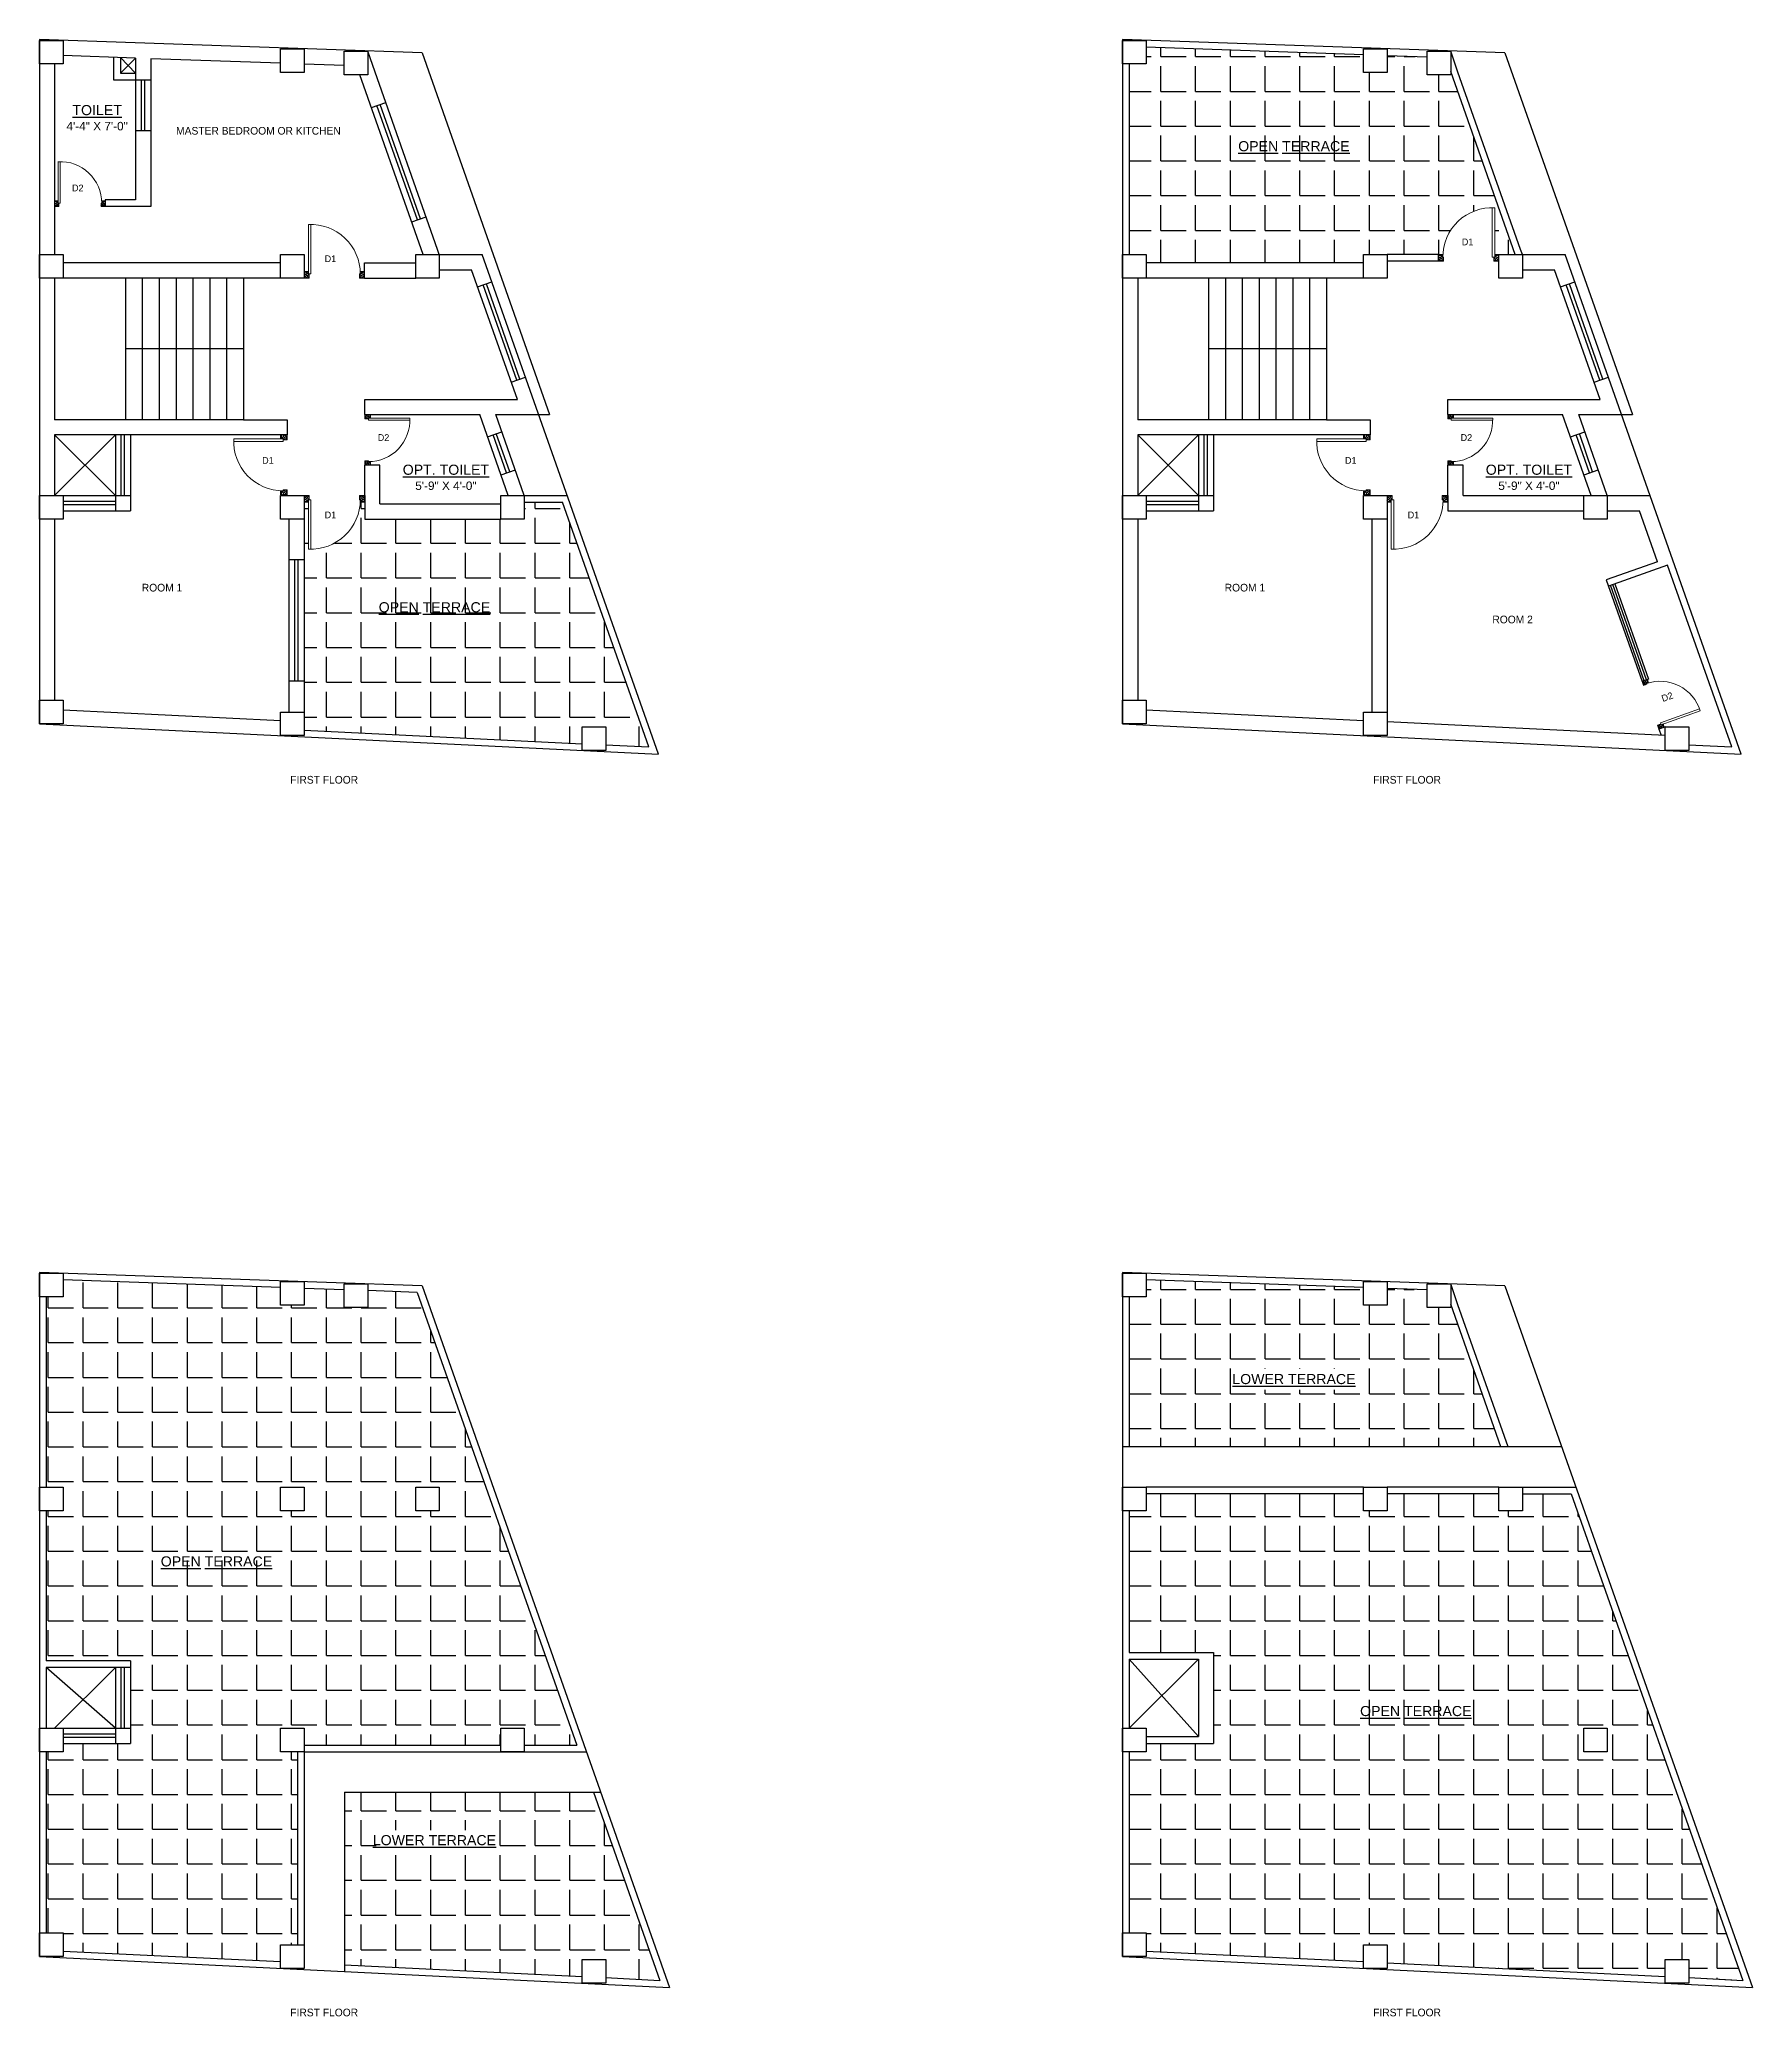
# Model space of a CAD drawing. Header units: inches. Extents: x -4105 to 11866, y -15821 to -3174.
# Drawn here: x 4780 to 5796, y -15580 to -14407 of the extents above; entities that cross this region are included whole.
import ezdxf

# ---------------------------------------------------------------- set-up
doc = ezdxf.new("R2010")
doc.units = ezdxf.units.IN
doc.header["$LTSCALE"] = 0.5
doc.header["$MEASUREMENT"] = 0
for name, color, linetype, lineweight in [('door', 202, 'Continuous', 5), ('Ele', 7, 'Continuous', 30), ('Toilet', 7, 'Continuous', 25), ('wall', 20, 'Continuous', 40)]:
    doc.layers.add(name, color=color, linetype=linetype, lineweight=lineweight)
doc.styles.add('arial', font='arial.ttf')
doc.styles.get("Standard").update_dxf_attribs({"font": 'arial.ttf'})
pattern_1 = [(0, (0, 0), (0, 20.625), [15, -5.625]), (90, (0, 0), (-20.625, 1e-15), [15, -5.625])]
pattern_2 = [(0, (0, -731.546), (0, 20.625), [15, -5.625]), (90, (0, -731.546), (-20.625, 1e-15), [15, -5.625])]

# ---------------------------------------------------------------- blocks, each defined once
blk = doc.blocks.new('A$C27B36B59')
at = {"layer": 'door'}
for p, q in [((0, 4), (0, 0)), ((2.5, 4), (0, 4)), ((0, 0), (3, 0)), ((2.5, 2.5), (2.5, 4)), ((3, 2.5), (2.5, 2.5)), ((3, 0), (3, 2.5))]:
    blk.add_line(p, q, dxfattribs=at)
for centre, radius, start, end in [((-1.4, -0.5), 4.75, 22.1411, 72.838), ((1.3, 2.1), 1.64, 45.138, 144.8948), ((2.2, 0.3), 2.49, 83.3149, 152.658), ((0.1, 0.4), 2.05, 349.4875, 93.6805), ((2, -0.5), 2.01, 58.7447, 166.495), ((-0.1, 0.3), 1.13, 343.542, 86.947), ((2.1, -0.4), 1.17, 38.2816, 160.1519)]:
    blk.add_arc(centre, radius, start, end, dxfattribs=at)
blk = doc.blocks.new('D2')
at = {"layer": 'door'}
for p, q in [((74474, 24047.6), (74474, 24018.1)), ((74474, 24047.6), (74475.5, 24047.6)), ((74475.5, 24047.6), (74475.5, 24018.1))]:
    blk.add_line(p, q, dxfattribs=at)
blk.add_arc((74474, 24047.6), 29.5, 180, 272.9146, dxfattribs=at)
at = {"layer": 'door', "xscale": -1, "rotation": 180}
blk.add_blockref('A$C27B36B59', (74442, 24050.1), dxfattribs=at)
at = {"layer": 'door', "rotation": 180}
blk.add_blockref('A$C27B36B59', (74478, 24050.1), dxfattribs=at)

msp = doc.modelspace()

# ---------------------------------------------------------------- hatches: boundary and pattern name
at = {"layer": 'Toilet'}
h = msp.add_hatch(dxfattribs=at)
h.set_pattern_fill('ANGLE', color=256, scale=75)
h.set_pattern_definition(pattern_1)
h.paths.add_polyline_path([(5617, -14425.6), (5617, -14427.6), (5603, -14427.6), (5603, -14417.1), (5579.3, -14416.3), (5579.3, -14426.3), (5565.3, -14426.3), (5565.3, -14415.8), (5436.3, -14411.2), (5436.3, -14421.2), (5426.3, -14421.2), (5426.3, -14534.3), (5436.3, -14534.3), (5436.3, -14539.3), (5565.3, -14539.3), (5565.3, -14534.3), (5579.3, -14534.3), (5609.7, -14534.3), (5612.2, -14534.3, -0.414217), (5643, -14506.5), (5643, -14534.3), (5645.5, -14534.3), (5645.5, -14534.3), (5655.3, -14534.3)])
h.paths.add_polyline_path([(5489.5, -14476.4), (5558.6, -14476.4), (5558.6, -14464.1), (5489.5, -14464.1)], flags=24)
h = msp.add_hatch(dxfattribs=at)
h.set_pattern_fill('ANGLE', color=256, scale=75)
h.set_pattern_definition(pattern_1)
h.paths.add_polyline_path([(5090.1, -14681.3), (5067.4, -14681.3), (5067.4, -14691.3), (5053.4, -14691.3), (4972.8, -14691.3), (4972.8, -14681.3, -0.157879), (4970.4, -14679.8), (4970.1, -14679.8, -0.429193), (4939.3, -14709.1), (4939.3, -14681.3), (4936.8, -14681.3), (4936.8, -14691.3), (4936.8, -14811.6), (4936.8, -14816.5), (5101.8, -14824.6), (5101.8, -14814.6), (5115.8, -14814.6), (5115.8, -14825.3), (5141.2, -14826.5)])
h.paths.add_polyline_path([(4979.6, -14750), (5048.7, -14750), (5048.7, -14737.7), (4979.6, -14737.7)], flags=24)
h = msp.add_hatch(dxfattribs=at)
h.set_pattern_fill('ANGLE', color=256, scale=75)
h.set_pattern_definition(pattern_1)
h.paths.add_polyline_path([(5003.9, -15150.2), (4974.5, -15149.1), (4974.5, -15159.1), (4960.5, -15159.1), (4960.5, -15148.7), (4936.8, -15147.8), (4936.8, -15157.8), (4922.8, -15157.8), (4922.8, -15147.3), (4793.8, -15142.8), (4793.8, -15152.8), (4783.8, -15152.8), (4783.8, -15265.8), (4793.8, -15265.8), (4793.8, -15279.8), (4783.8, -15279.8), (4783.8, -15368.8), (4833.8, -15368.8), (4833.8, -15417.8), (4793.8, -15417.8), (4793.8, -15422.8), (4783.8, -15422.8), (4783.8, -15530.3), (4793.8, -15530.3), (4793.8, -15541), (4922.8, -15547.3), (4922.8, -15537.3), (4932.8, -15537.3), (4932.8, -15422.8), (4922.8, -15422.8), (4922.8, -15408.8), (4936.8, -15408.8), (4936.8, -15418.8), (5053.4, -15418.8), (5053.4, -15408.8), (5067.4, -15408.8), (5067.4, -15418.8), (5098.6, -15418.8)])
h.paths.add_polyline_path([(5003, -15279.8), (5003, -15265.8), (5017, -15265.8), (5017, -15279.8)], flags=16)
h.paths.add_polyline_path([(4936.8, -15279.8), (4922.8, -15279.8), (4922.8, -15265.8), (4936.8, -15265.8)], flags=16)
h.paths.add_polyline_path([(4850.3, -15316.2), (4919.4, -15316.2), (4919.4, -15303.9), (4850.3, -15303.9)], flags=24)
h = msp.add_hatch(dxfattribs=at)
h.set_pattern_fill('ANGLE', color=256, scale=75)
h.set_pattern_definition(pattern_2)
h.paths.add_polyline_path([(5489.5, -15208), (5558.6, -15208), (5558.6, -15195.6), (5489.5, -15195.6)], flags=16)
h.paths.add_polyline_path([(5426.3, -15241.8), (5646.8, -15241.8), (5617, -15157.2), (5617, -15159.1), (5603, -15159.1), (5603, -15148.7), (5579.3, -15147.8), (5579.3, -15157.8), (5565.3, -15157.8), (5565.3, -15147.3), (5436.3, -15142.8), (5436.3, -15152.8), (5426.3, -15152.8)])
h.paths.add_polyline_path([(5645.5, -15265.8), (5579.3, -15265.8), (5645.5, -15265.9)])
h = msp.add_hatch(dxfattribs=at)
h.set_pattern_fill('ANGLE', color=256, scale=75)
h.set_pattern_definition(pattern_1)
h.paths.add_polyline_path([(5579.3, -15279.8), (5565.3, -15279.8), (5565.3, -15269.8), (5436.3, -15269.8), (5436.3, -15279.8), (5426.3, -15279.8), (5426.3, -15363.8), (5476.3, -15363.8), (5476.3, -15417.8), (5436.3, -15417.8), (5436.3, -15422.8), (5426.3, -15422.8), (5426.3, -15530.3), (5436.3, -15530.3), (5436.3, -15541), (5565.3, -15547.3), (5565.3, -15537.3), (5579.3, -15537.3), (5579.3, -15548), (5744.3, -15556.1), (5744.3, -15546.1), (5758.3, -15546.1), (5758.3, -15556.8), (5783.7, -15558.1), (5790.2, -15558.4), (5688.5, -15269.8), (5659.5, -15269.8), (5659.5, -15279.8), (5645.5, -15279.8), (5645.5, -15269.8), (5579.3, -15269.8)])
h.paths.add_polyline_path([(5695.9, -15408.8), (5709.9, -15408.8), (5709.9, -15422.8), (5695.9, -15422.8)], flags=16)
h.paths.add_polyline_path([(5561.7, -15405), (5630.8, -15405), (5630.8, -15392.6), (5561.7, -15392.6)], flags=24)
h = msp.add_hatch(dxfattribs=at)
h.set_pattern_fill('ANGLE', color=256, scale=75)
h.set_pattern_definition(pattern_2)
h.paths.add_polyline_path([(4979.6, -15481.6), (5048.7, -15481.6), (5048.7, -15469.2), (4979.6, -15469.2)], flags=16)
h.paths.add_polyline_path([(5108.5, -15446.8), (4960.8, -15446.8), (4960.8, -15549.2), (5101.8, -15556.1), (5101.8, -15546.1), (5115.8, -15546.1), (5115.8, -15556.8), (5147.8, -15558.4)])

# ---------------------------------------------------------------- linework, layer by layer
for p, q in [((5006.8, -14414.7), (4779.8, -14406.7)), ((4779.8, -14406.7), (4779.8, -14812.7)), ((4836.8, -14417.7), (4793.8, -14416.2)), ((4823.8, -14417.3), (4823.8, -14430.7)), ((4827.8, -14417.4), (4827.8, -14426.7)), ((4827.8, -14417.4), (4836.8, -14426.7)), ((4978.9, -14426.1), (4974.5, -14413.6)), ((5006.8, -14414.7), (5082.4, -14629.3)), ((5649.2, -14414.7), (5422.3, -14406.7)), ((5422.3, -14406.7), (5422.3, -14812.7)), ((5565.3, -14415.8), (5436.3, -14411.2)), ((5603, -14417.1), (5579.3, -14416.3)), ((5621.3, -14426.1), (5617, -14413.6)), ((5649.2, -14414.7), (5724.9, -14629.3)), ((4788.8, -14421.2), (4788.8, -14501.8)), ((4827.8, -14426.7), (4836.8, -14417.7)), ((4827.8, -14426.7), (4836.8, -14426.7)), ((4836.8, -14417.7), (4836.8, -14501.8)), ((4922.8, -14420.8), (4845.8, -14418.1)), ((4845.8, -14418.1), (4845.8, -14505.8)), ((4960.5, -14422.1), (4936.8, -14421.3)), ((5007.5, -14534.3), (4969.9, -14427.6)), ((5016, -14531.3), (4978.9, -14426.1)), ((5426.3, -14421.2), (5426.3, -14534.3)), ((5655.3, -14534.3), (5617, -14425.6)), ((5658.4, -14531.3), (5621.3, -14426.1)), ((4823.8, -14430.7), (4836.8, -14430.7)), ((4836.8, -14430.7), (4845.8, -14430.7)), ((4840.3, -14460.7), (4840.3, -14430.7)), ((4842.3, -14460.7), (4842.3, -14430.7)), ((4976.7, -14447), (4985.2, -14444)), ((5004, -14513.7), (4980, -14445.8)), ((5005.9, -14513.1), (4981.9, -14445.2)), ((4836.8, -14460.7), (4845.8, -14460.7)), ((4788.8, -14501.8), (4788.8, -14534.3)), ((4836.8, -14501.8), (4818.8, -14501.8)), ((4818.8, -14501.8), (4818.8, -14505.8)), ((4845.8, -14505.8), (4818.8, -14505.8)), ((5000.7, -14514.9), (5009.2, -14511.9)), ((5007.5, -14534.3), (5042.5, -14534.3)), ((5017, -14534.3), (5016, -14531.3)), ((5147, -14830.8), (5042.5, -14534.3)), ((5609.7, -14534.3), (5579.3, -14534.3)), ((5609.7, -14538.3), (5609.7, -14534.3)), ((5650, -14534.3), (5684.9, -14534.3)), ((5659.5, -14534.3), (5658.4, -14531.3)), ((5789.4, -14830.8), (5684.9, -14534.3)), ((4922.8, -14539.3), (4793.8, -14539.3)), ((4972.6, -14539.3), (5003, -14539.3)), ((4972.6, -14548.3), (4972.6, -14539.3)), ((5017, -14543.3), (5036.1, -14543.3)), ((5063.3, -14620.3), (5036.1, -14543.3)), ((5565.3, -14539.3), (5436.3, -14539.3)), ((5609.7, -14538.3), (5579.3, -14538.3)), ((5659.5, -14543.3), (5678.6, -14543.3)), ((5705.7, -14620.3), (5678.6, -14543.3)), ((4788.8, -14548.3), (4788.8, -14632.3)), ((4922.8, -14548.3), (4788.8, -14548.3)), ((4830.8, -14548.3), (4830.8, -14590.3)), ((4840.8, -14548.3), (4840.8, -14590.3)), ((4850.8, -14548.3), (4850.8, -14590.3)), ((4860.8, -14548.3), (4860.8, -14590.3)), ((4870.8, -14548.3), (4870.8, -14590.3)), ((4880.8, -14548.3), (4880.8, -14590.3)), ((4890.8, -14548.3), (4890.8, -14590.3)), ((4900.8, -14548.3), (4900.8, -14590.3)), ((4972.6, -14548.3), (5003, -14548.3)), ((5039.7, -14553.5), (5048.2, -14550.5)), ((5063, -14608.9), (5043, -14552.3)), ((5064.8, -14608.3), (5044.9, -14551.7)), ((5431.3, -14548.3), (5431.3, -14632.3)), ((5565.3, -14548.3), (5431.3, -14548.3)), ((5473.3, -14548.3), (5473.3, -14590.3)), ((5483.3, -14548.3), (5483.3, -14590.3)), ((5493.3, -14548.3), (5493.3, -14590.3)), ((5503.3, -14548.3), (5503.3, -14590.3)), ((5513.3, -14548.3), (5513.3, -14590.3)), ((5523.3, -14548.3), (5523.3, -14590.3)), ((5533.3, -14548.3), (5533.3, -14590.3)), ((5543.3, -14548.3), (5543.3, -14590.3)), ((5682.2, -14553.5), (5690.7, -14550.5)), ((5705.4, -14608.9), (5685.5, -14552.3)), ((5707.3, -14608.3), (5687.4, -14551.7)), ((4900.8, -14590.3), (4830.8, -14590.3)), ((4830.8, -14590.3), (4830.8, -14632.3)), ((4840.8, -14590.3), (4840.8, -14632.3)), ((4850.8, -14590.3), (4850.8, -14632.3)), ((4860.8, -14590.3), (4860.8, -14632.3)), ((4870.8, -14590.3), (4870.8, -14632.3)), ((4880.8, -14590.3), (4880.8, -14632.3)), ((4890.8, -14590.3), (4890.8, -14632.3)), ((4900.8, -14590.3), (4900.8, -14632.3)), ((5543.3, -14590.3), (5473.3, -14590.3)), ((5473.3, -14590.3), (5473.3, -14632.3)), ((5483.3, -14590.3), (5483.3, -14632.3)), ((5493.3, -14590.3), (5493.3, -14632.3)), ((5503.3, -14590.3), (5503.3, -14632.3)), ((5513.3, -14590.3), (5513.3, -14632.3)), ((5523.3, -14590.3), (5523.3, -14632.3)), ((5533.3, -14590.3), (5533.3, -14632.3)), ((5543.3, -14590.3), (5543.3, -14632.3)), ((5059.7, -14610.1), (5068.1, -14607.1)), ((5702.1, -14610.1), (5710.6, -14607.1)), ((4972.8, -14629.3), (4972.8, -14620.3)), ((4972.8, -14620.3), (5063.3, -14620.3)), ((5615.3, -14629.3), (5615.3, -14620.3)), ((5615.3, -14620.3), (5705.7, -14620.3)), ((4900.8, -14632.3), (4788.8, -14632.3)), ((4900.8, -14632.3), (4926.8, -14632.3)), ((4926.8, -14632.3), (4926.8, -14641.3)), ((4972.8, -14629.3), (5041, -14629.3)), ((5057.9, -14677.3), (5041, -14629.3)), ((5045.6, -14642.5), (5054.1, -14639.5)), ((5067.4, -14677.3), (5050.5, -14629.3)), ((5050.5, -14629.3), (5082.4, -14629.3)), ((5543.3, -14632.3), (5431.3, -14632.3)), ((5543.3, -14632.3), (5569.3, -14632.3)), ((5569.3, -14632.3), (5569.3, -14641.3)), ((5615.3, -14629.3), (5683.4, -14629.3)), ((5700.4, -14677.3), (5683.4, -14629.3)), ((5688.1, -14642.5), (5696.6, -14639.5)), ((5709.9, -14677.3), (5693, -14629.3)), ((5693, -14629.3), (5724.9, -14629.3)), ((4788.8, -14641.3), (4788.8, -14677.3)), ((4926.8, -14641.3), (4788.8, -14641.3)), ((4788.8, -14677.3), (4824.8, -14641.3)), ((4824.8, -14677.3), (4788.8, -14641.3)), ((4824.8, -14641.3), (4824.8, -14677.3)), ((4828.3, -14677.3), (4828.3, -14641.3)), ((4830.3, -14677.3), (4830.3, -14641.3)), ((4833.8, -14641.3), (4833.8, -14686.3)), ((5056.9, -14663.9), (5048.9, -14641.3)), ((5058.8, -14663.3), (5050.8, -14640.6)), ((5431.3, -14641.3), (5431.3, -14677.3)), ((5569.3, -14641.3), (5431.3, -14641.3)), ((5431.3, -14677.3), (5467.3, -14641.3)), ((5467.3, -14677.3), (5431.3, -14641.3)), ((5467.3, -14641.3), (5467.3, -14677.3)), ((5470.8, -14677.3), (5470.8, -14641.3)), ((5472.8, -14677.3), (5472.8, -14641.3)), ((5476.3, -14641.3), (5476.3, -14686.3)), ((5699.4, -14663.9), (5691.4, -14641.3)), ((5701.2, -14663.3), (5693.3, -14640.6)), ((4972.8, -14677.3), (4972.8, -14659.3)), ((4981.8, -14659.3), (4972.8, -14659.3)), ((4981.8, -14682.3), (4981.8, -14659.3)), ((5053.6, -14665.1), (5062.1, -14662.1)), ((5615.3, -14677.3), (5615.3, -14659.3)), ((5624.3, -14659.3), (5615.3, -14659.3)), ((5624.3, -14677.3), (5624.3, -14659.3)), ((5696.1, -14665.1), (5704.5, -14662.1)), ((4793.8, -14677.3), (4824.8, -14677.3)), ((4824.8, -14680.8), (4793.8, -14680.8)), ((4824.8, -14682.8), (4793.8, -14682.8)), ((4793.8, -14686.3), (4833.8, -14686.3)), ((4824.8, -14677.3), (4824.8, -14686.3)), ((4824.8, -14677.3), (4833.8, -14677.3)), ((4972.8, -14677.3), (4972.8, -14691.3)), ((4981.8, -14682.3), (5053.4, -14682.3)), ((5067.4, -14677.3), (5092.9, -14677.3)), ((5067.4, -14681.3), (5090.1, -14681.3)), ((5141.2, -14826.5), (5090.1, -14681.3)), ((5436.3, -14677.3), (5467.3, -14677.3)), ((5467.3, -14680.8), (5436.3, -14680.8)), ((5467.3, -14682.8), (5436.3, -14682.8)), ((5436.3, -14686.3), (5476.3, -14686.3)), ((5467.3, -14677.3), (5467.3, -14686.3)), ((5467.3, -14677.3), (5476.3, -14677.3)), ((5615.3, -14677.3), (5615.3, -14686.3)), ((5615.3, -14686.3), (5695.9, -14686.3)), ((5624.3, -14677.3), (5700.4, -14677.3)), ((5709.9, -14677.3), (5735.3, -14677.3)), ((5709.9, -14686.3), (5729, -14686.3)), ((5739.6, -14716.6), (5729, -14686.3)), ((4788.8, -14691.3), (4788.8, -14798.7)), ((4927.8, -14691.3), (4927.8, -14805.8)), ((4936.8, -14691.3), (4936.8, -14811.6)), ((4972.8, -14691.3), (5053.4, -14691.3)), ((5431.3, -14691.3), (5431.3, -14798.7)), ((5570.3, -14691.3), (5570.3, -14805.8)), ((5579.3, -14691.3), (5579.3, -14811.6)), ((4936.8, -14715.5), (4927.8, -14715.5)), ((4931.3, -14787.5), (4931.3, -14715.5)), ((4933.3, -14787.5), (4933.3, -14715.5)), ((5739.6, -14716.6), (5709.3, -14727.3)), ((5745.7, -14718.7), (5710.6, -14731)), ((5783.7, -14826.5), (5745.7, -14718.7)), ((5709.3, -14727.3), (5730.5, -14787.6)), ((5731.7, -14787.2), (5711.8, -14730.6)), ((5733.1, -14786.7), (5713.2, -14730.1)), ((5714.4, -14729.7), (5734.3, -14786.3)), ((4936.8, -14787.5), (4927.8, -14787.5)), ((5734.3, -14786.3), (5730.5, -14787.6)), ((4793.8, -14804.4), (4922.8, -14810.8)), ((5436.3, -14804.4), (5565.3, -14810.8)), ((4779.8, -14812.7), (5147, -14830.8)), ((5422.3, -14812.7), (5789.4, -14830.8)), ((5579.3, -14811.5), (5744.3, -14819.6)), ((5744.3, -14814.6), (5740.5, -14815.9)), ((5740.5, -14815.9), (5741.8, -14819.5)), ((4936.8, -14816.5), (5101.8, -14824.6)), ((5115.6, -14825.3), (5141.2, -14826.5)), ((5758, -14825.3), (5783.7, -14826.5)), ((5006.8, -15146.3), (4779.8, -15138.3)), ((4779.8, -15138.3), (4779.8, -15544.3)), ((4922.8, -15147.3), (4793.8, -15142.8)), ((5649.2, -15146.3), (5422.3, -15138.3)), ((5422.3, -15138.3), (5422.3, -15544.3)), ((5565.3, -15147.3), (5436.3, -15142.8)), ((4783.8, -15152.8), (4783.8, -15265.8)), ((4960.5, -15148.7), (4936.8, -15147.8)), ((5003.9, -15150.2), (4974.5, -15149.1)), ((5003.9, -15150.2), (5098.6, -15418.8)), ((5006.8, -15146.3), (5153.5, -15562.7)), ((5426.3, -15152.8), (5426.3, -15241.8)), ((5603, -15148.7), (5579.3, -15147.8)), ((5621.3, -15157.6), (5617, -15145.1)), ((5649.2, -15146.3), (5796, -15562.7)), ((5646.8, -15241.8), (5617, -15157.2)), ((5651, -15241.8), (5621.3, -15157.6)), ((5682.9, -15241.8), (5422.3, -15241.8)), ((5565.3, -15265.8), (5436.3, -15265.8)), ((5565.3, -15269.8), (5436.3, -15269.8)), ((5645.5, -15265.8), (5579.3, -15265.8)), ((5645.5, -15269.8), (5579.3, -15269.8)), ((5650, -15265.8), (5691.4, -15265.8)), ((5659.5, -15269.8), (5688.5, -15269.8)), ((5688.5, -15269.8), (5790.2, -15558.4)), ((4783.8, -15279.8), (4783.8, -15368.8)), ((5426.3, -15279.8), (5426.3, -15363.8)), ((5426.3, -15363.8), (5476.3, -15363.8)), ((5476.3, -15363.8), (5476.3, -15417.8)), ((4833.8, -15368.8), (4783.8, -15368.8)), ((4824.8, -15408.8), (4783.8, -15372.8)), ((4833.8, -15372.8), (4783.8, -15372.8)), ((4783.8, -15372.8), (4783.8, -15408.8)), ((4788.8, -15408.8), (4824.8, -15372.8)), ((4824.8, -15372.8), (4824.8, -15408.8)), ((4828.3, -15408.8), (4828.3, -15372.8)), ((4830.3, -15408.8), (4830.3, -15372.8)), ((4833.8, -15368.8), (4833.8, -15417.8)), ((5426.3, -15367.8), (5426.3, -15408.8)), ((5426.3, -15408.8), (5467.3, -15367.8)), ((5467.3, -15413.8), (5426.3, -15367.8)), ((5426.3, -15367.8), (5467.3, -15367.8)), ((5467.3, -15367.8), (5467.3, -15408.8)), ((4793.8, -15408.8), (4824.8, -15408.8)), ((4824.8, -15412.3), (4793.8, -15412.3)), ((4824.8, -15414.3), (4793.8, -15414.3)), ((4824.8, -15408.8), (4824.8, -15417.8)), ((4824.8, -15408.8), (4833.8, -15408.8)), ((5436.3, -15413.8), (5467.3, -15413.8)), ((5467.3, -15408.8), (5467.3, -15413.8)), ((4783.8, -15422.8), (4783.8, -15530.3)), ((4793.8, -15417.8), (4833.8, -15417.8)), ((4932.8, -15422.8), (4932.8, -15537.3)), ((4936.8, -15418.8), (5053.4, -15418.8)), ((4936.8, -15422.8), (5104.3, -15422.8)), ((4936.8, -15422.8), (4936.8, -15543.2)), ((5067.4, -15418.8), (5098.6, -15418.8)), ((5426.3, -15422.8), (5426.3, -15530.3)), ((5436.3, -15417.8), (5476.3, -15417.8)), ((4960.8, -15446.8), (5112.7, -15446.8)), ((4960.8, -15446.8), (4960.8, -15553.2)), ((5108.5, -15446.8), (5147.8, -15558.4)), ((4793.8, -15541), (4922.8, -15547.3)), ((5436.3, -15541), (5565.3, -15547.3)), ((4779.8, -15544.3), (5153.5, -15562.7)), ((4960.8, -15549.2), (5101.8, -15556.1)), ((5422.3, -15544.3), (5796, -15562.7)), ((5579.3, -15548), (5744.3, -15556.1)), ((5115.6, -15556.8), (5147.8, -15558.4)), ((5758, -15556.8), (5783.7, -15558.1)), ((5758.3, -15556.8), (5790.2, -15558.4))]:
    msp.add_line(p, q, dxfattribs=at)
for points in [[(4779.8, -14407.2), (4793.8, -14407.2), (4793.8, -14421.2), (4779.8, -14421.2)], [(4922.8, -14412.3), (4936.8, -14412.3), (4936.8, -14426.3), (4922.8, -14426.3)], [(4960.5, -14413.6), (4974.5, -14413.6), (4974.5, -14427.6), (4960.5, -14427.6)], [(5422.3, -14407.2), (5436.3, -14407.2), (5436.3, -14421.2), (5422.3, -14421.2)], [(5565.3, -14412.3), (5579.3, -14412.3), (5579.3, -14426.3), (5565.3, -14426.3)], [(5603, -14413.6), (5617, -14413.6), (5617, -14427.6), (5603, -14427.6)], [(4779.8, -14534.3), (4793.8, -14534.3), (4793.8, -14548.3), (4779.8, -14548.3)], [(4922.8, -14534.3), (4936.8, -14534.3), (4936.8, -14548.3), (4922.8, -14548.3)], [(5003, -14534.3), (5017, -14534.3), (5017, -14548.3), (5003, -14548.3)], [(5422.3, -14534.3), (5436.3, -14534.3), (5436.3, -14548.3), (5422.3, -14548.3)], [(5565.3, -14534.3), (5579.3, -14534.3), (5579.3, -14548.3), (5565.3, -14548.3)], [(5645.5, -14534.3), (5659.5, -14534.3), (5659.5, -14548.3), (5645.5, -14548.3)], [(4779.8, -14677.3), (4793.8, -14677.3), (4793.8, -14691.3), (4779.8, -14691.3)], [(4922.8, -14677.3), (4936.8, -14677.3), (4936.8, -14691.3), (4922.8, -14691.3)], [(5053.4, -14677.3), (5067.4, -14677.3), (5067.4, -14691.3), (5053.4, -14691.3)], [(5422.3, -14677.3), (5436.3, -14677.3), (5436.3, -14691.3), (5422.3, -14691.3)], [(5565.3, -14677.3), (5579.3, -14677.3), (5579.3, -14691.3), (5565.3, -14691.3)], [(5695.9, -14677.3), (5709.9, -14677.3), (5709.9, -14691.3), (5695.9, -14691.3)], [(4779.8, -14798.7), (4793.8, -14798.7), (4793.8, -14812.7), (4779.8, -14812.7)], [(5422.3, -14798.7), (5436.3, -14798.7), (5436.3, -14812.7), (5422.3, -14812.7)], [(4922.8, -14805.8), (4936.8, -14805.8), (4936.8, -14819.8), (4922.8, -14819.8)], [(5101.8, -14814.6), (5115.8, -14814.6), (5115.8, -14828.6), (5101.8, -14828.6)], [(5565.3, -14805.8), (5579.3, -14805.8), (5579.3, -14819.8), (5565.3, -14819.8)], [(5744.3, -14814.6), (5758.3, -14814.6), (5758.3, -14828.6), (5744.3, -14828.6)], [(4779.8, -15138.8), (4793.8, -15138.8), (4793.8, -15152.8), (4779.8, -15152.8)], [(4922.8, -15143.8), (4936.8, -15143.8), (4936.8, -15157.8), (4922.8, -15157.8)], [(5422.3, -15138.8), (5436.3, -15138.8), (5436.3, -15152.8), (5422.3, -15152.8)], [(5565.3, -15143.8), (5579.3, -15143.8), (5579.3, -15157.8), (5565.3, -15157.8)], [(4960.5, -15145.1), (4974.5, -15145.1), (4974.5, -15159.1), (4960.5, -15159.1)], [(5603, -15145.1), (5617, -15145.1), (5617, -15159.1), (5603, -15159.1)], [(4779.8, -15265.8), (4793.8, -15265.8), (4793.8, -15279.8), (4779.8, -15279.8)], [(4922.8, -15265.8), (4936.8, -15265.8), (4936.8, -15279.8), (4922.8, -15279.8)], [(5003, -15265.8), (5017, -15265.8), (5017, -15279.8), (5003, -15279.8)], [(5422.3, -15265.8), (5436.3, -15265.8), (5436.3, -15279.8), (5422.3, -15279.8)], [(5565.3, -15265.8), (5579.3, -15265.8), (5579.3, -15279.8), (5565.3, -15279.8)], [(5645.5, -15265.8), (5659.5, -15265.8), (5659.5, -15279.8), (5645.5, -15279.8)], [(4779.8, -15408.8), (4793.8, -15408.8), (4793.8, -15422.8), (4779.8, -15422.8)], [(4922.8, -15408.8), (4936.8, -15408.8), (4936.8, -15422.8), (4922.8, -15422.8)], [(5053.4, -15408.8), (5067.4, -15408.8), (5067.4, -15422.8), (5053.4, -15422.8)], [(5422.3, -15408.8), (5436.3, -15408.8), (5436.3, -15422.8), (5422.3, -15422.8)], [(5695.9, -15408.8), (5709.9, -15408.8), (5709.9, -15422.8), (5695.9, -15422.8)], [(4779.8, -15530.3), (4793.8, -15530.3), (4793.8, -15544.3), (4779.8, -15544.3)], [(5422.3, -15530.3), (5436.3, -15530.3), (5436.3, -15544.3), (5422.3, -15544.3)], [(4922.8, -15537.3), (4936.8, -15537.3), (4936.8, -15551.3), (4922.8, -15551.3)], [(5565.3, -15537.3), (5579.3, -15537.3), (5579.3, -15551.3), (5565.3, -15551.3)], [(5101.8, -15546.1), (5115.8, -15546.1), (5115.8, -15560.1), (5101.8, -15560.1)], [(5744.3, -15546.1), (5758.3, -15546.1), (5758.3, -15560.1), (5744.3, -15560.1)]]:
    msp.add_lwpolyline(points, close=True, dxfattribs=at)

# ---------------------------------------------------------------- block references
at = {"layer": 'wall', "color": 2, "linetype": 'ByBlock'}
for p, xscale, yscale, zscale, rotation in [((66853.8, 5535.9), 0.8333333333285103, 0.8333333333285103, 0.8333333333267571, 180), ((-68367.6, 9361.7), -0.993758995122728, 0.993758995122728, 0.993758995122728, 180), ((78950, 9351.7), 0.993758995122728, 0.993758995122728, 0.993758995122728, 180), ((25014.6, -76694.3), 0.8333333333285103, 0.8333333333285103, 0.8333333333267571, 90.00000000000001), ((25657, -76694.3), 0.8333333333285103, 0.8333333333285103, 0.8333333333267571, 90.00000000000001), ((-18973.2, -88654.4), -0.993758995122728, 0.993758995122728, 0.993758995122728, 270), ((-18330.7, -88654.4), -0.993758995122728, 0.993758995122728, 0.993758995122728, 270), ((4011.6, 50381.8), -0.8333333333285102, 0.8333333333285102, 0.8333333333267571, 109.4150740950499)]:
    msp.add_blockref('D2', p, dxfattribs=dict(at, xscale=xscale, yscale=yscale, zscale=zscale, rotation=rotation))
at = {"layer": 'wall', "color": 2, "linetype": 'ByBlock', "xscale": -0.993758995122728, "yscale": 0.993758995122728, "zscale": 0.993758995122728}
for p in [(78950, -38577.3), (79592.4, -38577.3)]:
    msp.add_blockref('D2', p, dxfattribs=at)

# ---------------------------------------------------------------- texts
at = {"layer": 'Ele', "color": 0, "ltscale": 2, "char_height": 6, "attachment_point": 2}
for s, insert in [('{\\LTOILET\\fArial TUR|b0|i0|c162|p34;\\P\\fArial TUR|b0|i0|c0|p34;\\H0.8333x;\\l4\\fArial TUR|b0|i0|c162|p34;\'-4" X \\fArial TUR|b0|i0|c0|p34;7\\fArial TUR|b0|i0|c162|p34;\'-0"}', (4814, -14445.6)), ('{\\fArial TUR|b0|i0|c162|p34;\\LOP\\fArial TUR|b0|i0|c0|p34;EN TERRACE}', (5524, -14467)), ('{\\fArial TUR|b0|i0|c162|p34;\\LOPT. TOILET\\P\\fArial TUR|b0|i0|c0|p34;\\H0.8333x;\\l5\\fArial TUR|b0|i0|c162|p34;\'-\\fArial TUR|b0|i0|c0|p34;9\\fArial TUR|b0|i0|c162|p34;" X \\fArial TUR|b0|i0|c0|p34;4\\fArial TUR|b0|i0|c162|p34;\'-0"}', (5020.9, -14659)), ('{\\fArial TUR|b0|i0|c162|p34;\\LOPT. TOILET\\P\\fArial TUR|b0|i0|c0|p34;\\H0.8333x;\\l5\\fArial TUR|b0|i0|c162|p34;\'-\\fArial TUR|b0|i0|c0|p34;9\\fArial TUR|b0|i0|c162|p34;" X \\fArial TUR|b0|i0|c0|p34;4\\fArial TUR|b0|i0|c162|p34;\'-0"}', (5663.4, -14659)), ('{\\fArial TUR|b0|i0|c162|p34;\\LOP\\fArial TUR|b0|i0|c0|p34;EN TERRACE}', (5014.1, -14740.6)), ('{\\LLOWER TERRACE}', (5524, -15198.6)), ('{\\fArial TUR|b0|i0|c162|p34;\\LOP\\fArial TUR|b0|i0|c0|p34;EN TERRACE}', (4884.8, -15306.8)), ('{\\fArial TUR|b0|i0|c162|p34;\\LOP\\fArial TUR|b0|i0|c0|p34;EN TERRACE}', (5596.3, -15395.6)), ('{\\LLOWER TERRACE}', (5014.1, -15472.2))]:
    msp.add_mtext(s, dxfattribs=dict(at, insert=insert))
at = {"layer": 'Ele', "color": 0, "ltscale": 2, "style": 'arial'}
for s, insert, char_height, attachment_point in [('{\\fCentury Gothic|b0|i0|c0|p34;MASTER BEDROOM OR KITCHEN}', (4909.7, -14458.6), 4.55, 2), ('{\\fCentury Gothic|b0|i0|c0|p34;D2}', (4802.5, -14496.8), 4, 8), ('{\\fCentury Gothic|b0|i0|c0|p34;D1}', (5627, -14528.8), 4, 8), ('{\\fCentury Gothic|b0|i0|c0|p34;D1}', (4952.4, -14538.8), 4, 8), ('{\\fCentury Gothic|b0|i0|c0|p34;D2}', (4983.9, -14644.9), 4, 8), ('{\\fCentury Gothic|b0|i0|c0|p34;D2}', (5626.3, -14644.9), 4, 8), ('{\\fCentury Gothic|b0|i0|c0|p34;D1}', (4915.3, -14654.5), 4, 2), ('{\\fCentury Gothic|b0|i0|c0|p34;D1}', (5557.7, -14654.5), 4, 2), ('{\\fCentury Gothic|b0|i0|c0|p34;D1}', (4952.4, -14686.8), 4, 2), ('{\\fCentury Gothic|b0|i0|c0|p34;D1}', (5594.9, -14686.8), 4, 2), ('{\\fCentury Gothic|b0|i0|c0|p34;ROOM 1}', (4852.5, -14729.7), 4.55, 2), ('{\\fCentury Gothic|b0|i0|c0|p34;ROOM 1}', (5494.9, -14729.7), 4.55, 2), ('{\\fCentury Gothic|b0|i0|c0|p34;ROOM 2}', (5653.7, -14748.6), 4.55, 2), ('{\\fCentury Gothic|b0|i0|c0|p34;FIRST FLOOR }', (4948.7, -14843.7), 4.55, 2), ('{\\fCentury Gothic|b0|i0|c0|p34;FIRST FLOOR }', (5591.1, -14843.7), 4.55, 2), ('{\\fCentury Gothic|b0|i0|c0|p34;FIRST FLOOR }', (4948.7, -15575.2), 4.55, 2), ('{\\fCentury Gothic|b0|i0|c0|p34;FIRST FLOOR }', (5591.1, -15575.2), 4.55, 2)]:
    msp.add_mtext(s, dxfattribs=dict(at, insert=insert, char_height=char_height, attachment_point=attachment_point))
at = {"layer": 'Ele', "color": 0, "ltscale": 2, "insert": (5746.1, -14798.7), "char_height": 4, "attachment_point": 8, "rotation": 19.4151, "style": 'arial'}
msp.add_mtext('{\\fCentury Gothic|b0|i0|c0|p34;D2}', dxfattribs=at)

doc.saveas('drawing.dxf')
